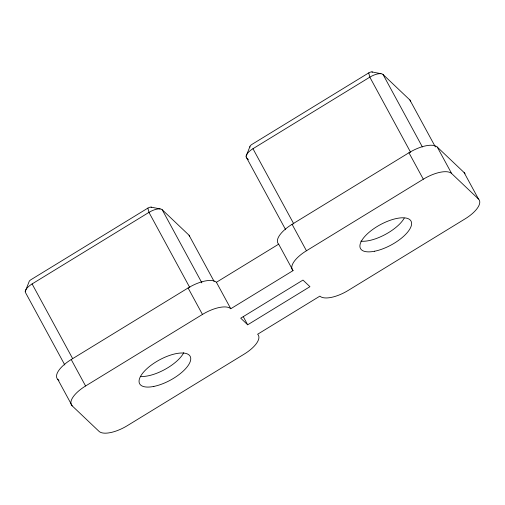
<?xml version="1.0" encoding="UTF-8"?>
<svg xmlns="http://www.w3.org/2000/svg" width="505" height="505" viewBox="0 0 505 505"><rect width="100%" height="100%" fill="white"/><g stroke="black" fill="none" stroke-linecap="round" stroke-linejoin="round"><path stroke-width="0.76" d="M25.25 291.48L29.037 281.834A3.283 1.313 -28.5 0 1 30.994 279.675L147.858 208.123A3.283 1.313 -28.5 0 1 151.633 207.366M246.112 156.26L249.899 146.614M372.494 72.146A3.283 1.313 -28.5 0 0 368.719 72.909L251.856 144.455A3.283 1.313 -28.5 0 0 250.07 147.106M64.817 364.982L25.843 293.197A11.501 4.602 -28.5 0 1 32.099 283.93L148.962 212.378A11.501 4.602 -28.5 0 1 162.181 209.72L189.028 235.223L214.139 281.468M285.678 229.762L246.699 157.977A11.501 4.602 -28.5 0 1 252.961 148.71L369.824 77.158A11.501 4.602 -28.5 0 1 383.042 74.506L409.89 100.003L435.373 146.936M464.12 172.565L478.488 199.027A24.644 9.866 -28.5 0 1 465.073 218.886L348.21 290.432A24.644 9.866 -28.5 0 1 319.88 296.126L257.626 334.247A24.644 9.866 -28.5 0 1 244.212 354.106L127.348 425.652A24.644 9.866 -28.5 0 1 99.018 431.346L72.177 405.85L57.81 379.388A24.644 9.866 -28.5 0 1 71.218 359.528L188.087 287.976A24.644 9.866 -28.5 0 1 216.411 282.282L278.672 244.167A24.644 9.866 -28.5 0 1 292.079 224.308L408.949 152.762A24.644 9.866 -28.5 0 1 437.273 147.069L464.12 172.565A24.644 9.866 -28.5 0 1 465.029 173.827M72.177 405.85A24.644 9.866 -28.5 0 1 85.585 385.984L202.454 314.438A24.644 9.866 -28.5 0 1 230.779 308.744L293.039 270.63A24.644 9.866 -28.5 0 1 306.447 250.77L423.31 179.218A24.644 9.866 -28.5 0 1 451.64 173.524L478.488 199.027M247.684 324.797L309.937 286.682L302.981 280.073L240.721 318.188L247.684 324.797L243.258 316.66M371.907 71.918L380.972 73.692M151.046 207.132L160.11 208.912M246.699 157.977L248.416 159.605M57.81 379.388L58.952 380.473M437.273 147.069L451.64 173.524M383.042 74.506L422.395 146.98M410.672 152.396L369.824 77.158L368.719 72.909M408.949 152.762L423.31 179.218M252.961 148.71L293.809 223.942M292.079 224.308L306.447 250.77M278.672 244.167L293.039 270.63M216.411 282.282L230.779 308.744M162.181 209.72L201.912 282.888M189.817 287.616L148.962 212.378L147.858 208.123M188.087 287.976L202.454 314.438M32.099 283.93L72.575 358.474M71.218 359.528L85.585 385.984M189.028 235.223A11.501 4.602 -28.5 0 1 189.596 236.283M183.763 352.667A28.747 11.508 -28.5 0 1 140.769 376.465M409.89 100.003A11.501 4.602 -28.5 0 1 410.483 101.72M404.252 218.141A28.747 11.508 -28.5 0 1 360.848 241.175M153.836 386.426A28.747 11.508 -28.5 0 0 190.669 357.786A28.747 11.508 -28.5 0 0 150.193 365.923A28.747 11.508 -28.5 0 0 153.836 386.426M374.697 251.212A28.747 11.508 -28.5 0 0 411.531 222.566A28.747 11.508 -28.5 0 0 371.055 230.703A28.747 11.508 -28.5 0 0 374.697 251.212"/></g></svg>
